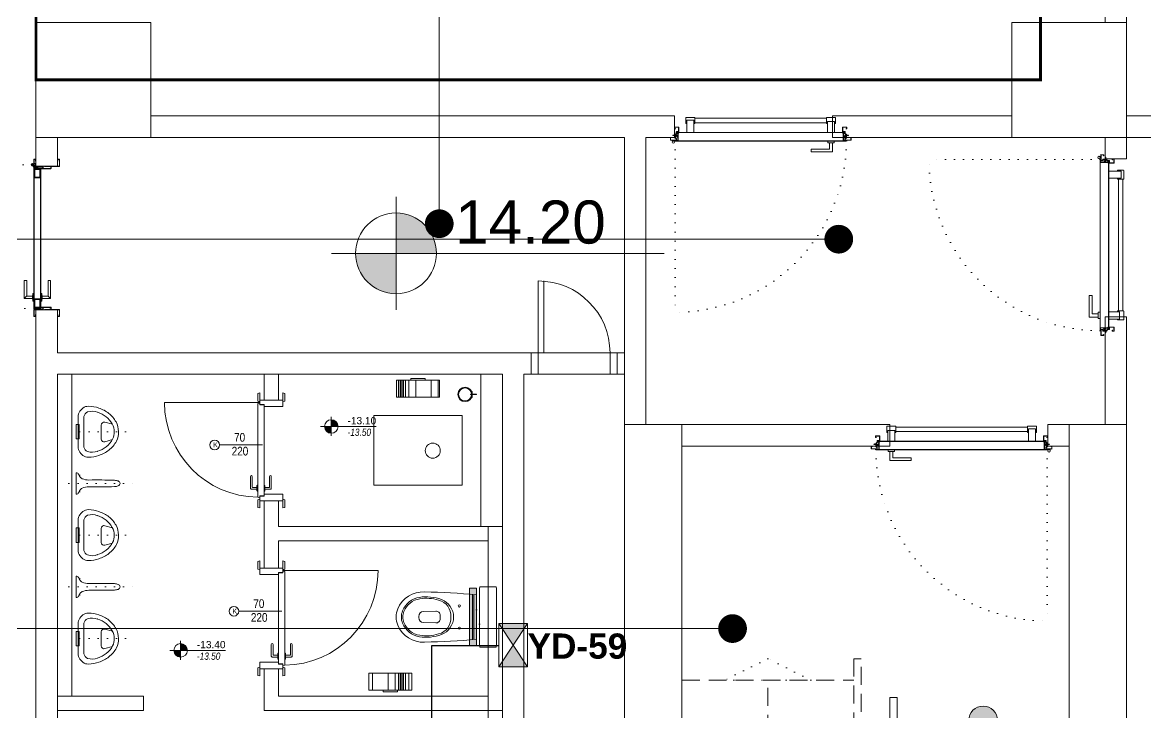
# Model space of a CAD drawing. Header units: metres. Extents: x -19121 to 152404, y -12107 to 46241.
# Drawn here: x 6051 to 6833, y 2799 to 3280 of the extents above; entities that cross this region are included whole.
import ezdxf
from ezdxf.enums import TextEntityAlignment as Align

# ---------------------------------------------------------------- set-up
doc = ezdxf.new("R2010")
doc.units = ezdxf.units.M
doc.header["$LTSCALE"] = 50
doc.header["$MEASUREMENT"] = 0
doc.linetypes.add('DOT2', pattern=[0.125, 0, -0.125])
doc.linetypes.add('HIDDEN', pattern=[0.375, 0.25, -0.125])
doc.layers.get('0').update_dxf_attribs({"color": 9, "lineweight": 9})
for name, color, linetype, lineweight in [('00', 9, 'Continuous', 9), ('01', 9, 'Continuous', 9), ('05', 9, 'Continuous', 9), ('06B', 9, 'Continuous', 9), ('06D', 9, 'Continuous', 9), ('10', 9, 'Continuous', 9), ('14', 9, 'Continuous', 9), ('19', 9, 'Continuous', 9), ('19D', 9, 'DOT2', 9), ('20', 9, 'DOT2', 9), ('21', 9, 'Continuous', 9), ('21_mahal200', 9, 'Continuous', 9), ('E-MODÜL HATTI', 6, 'Continuous', 30), ('EQ LIST', 7, 'Continuous', 9), ('H-DAMPER', 1, 'Continuous', 15), ('Kapı', 9, 'Continuous', 9), ('KARA SIVA', 9, 'Continuous', 9), ('TEFRİŞ', 9, 'Continuous', 9)]:
    doc.layers.add(name, color=color, linetype=linetype, lineweight=lineweight)
doc.styles.add('Arial', font='arial.ttf', dxfattribs={"height": 2.5})
doc.styles.add('MuuM_TEXT-ITALIC', font='ARIALNI.TTF')
doc.styles.add('MuuM_TEXT-STANDART', font='ARIALN.TTF')
doc.styles.get("Standard").update_dxf_attribs({"font": 'ARIALN.TTF'})
doc.dimstyles.new('MuuM_DIM200', dxfattribs={"dimscale": 20, "dimtxt": 2, "dimasz": 1, "dimexe": 1, "dimexo": 1, "dimgap": 1, "dimtad": 1, "dimdec": 1, "dimrnd": 0.5, "dimdsep": 46, "dimtxsty": 'MuuM_TEXT-STANDART', "dimblk": 'ARCHTICK', "dimcen": 0, "dimdle": 0.15, "dimclrd": 256, "dimclre": 256, "dimclrt": 256, "dimadec": 0, "dimazin": 0, "dimtfac": 5, "dimtdec": 1, "dimtix": 1, "dimtmove": 2, "dimatfit": 3, "dimldrblk": 'DOT', "dimfxl": 3, "dimfxlon": 1, "dimtolj": 1, "dimlwd": -1, "dimlwe": -1, "dimarcsym": 0})

# ---------------------------------------------------------------- blocks, each defined once
blk = doc.blocks.new('A$C6544144A')
h = blk.add_hatch(color=256)
h.paths.add_polyline_path([(15, 9.99), (0, 20), (0, 0)])
h.paths.add_polyline_path([(30, -0.01), (30, 19.99), (15, 9.99)])
for p, q in [((30, -0.01), (0, 20)), ((30, 19.99), (0, 0))]:
    blk.add_line(p, q)
blk.add_lwpolyline([(30, 19.99), (30, -0.01), (0, 0), (0, 20)], close=True)
blk = doc.blocks.new('p-kolon_80x80')
blk.add_lwpolyline([(-40, -40), (40, -40), (40, 40), (-40, 40)], close=True)
blk = doc.blocks.new('2.bod.sitatik')
at = {"layer": '01'}
blk.add_lwpolyline([(6510, -5630), (6510, -5630), (6510, -5630), (6510, -6180), (6780, -6180), (6780, -5765), (6780, -5765), (6780, -5630), (6820, -5630), (6820, -6230), (6470, -6230), (6470, -5630), (6510, -5630)], dxfattribs=at)
blk.add_blockref('p-kolon_80x80', (6100, -5390), dxfattribs=at)
at = {"layer": '01', "xscale": -1, "rotation": 180}
blk.add_blockref('p-kolon_80x80', (6780, -5390), dxfattribs=at)
blk = doc.blocks.new('p-işyeri')
at = {"color": 0, "const_width": 2}
blk.add_lwpolyline([(200, 0), (200, 700), (-200, 700), (-200, 0)], close=True, dxfattribs=at)
blk = doc.blocks.new('0_arrowstairs')
blk.add_lwpolyline([(0, 0), (0, -30), (15, 0), (0, 30)], close=True)
blk = doc.blocks.new('p-M01-M02_M03')
at = {"layer": '19'}
h = blk.add_hatch(color=256, dxfattribs=at)
h.dxf.hatch_style = 1
h.paths.add_polyline_path([(186, -201.29), (234, -201.29), (210, -177.25)])
h = blk.add_hatch(color=256, dxfattribs=at)
h.dxf.hatch_style = 1
edge = h.paths.add_edge_path()
edge.add_arc((210, -344), 10, 0, 360)
for points in [[(145, -206.33), (270, -148)], [(145, -206.33), (270, -148)], [(210, -344), (210, -201.29), (210, -201.29)], [(150, -204), (150, -360), (150, -360), (145, -360), (145, -360), (145, -206.33)]]:
    blk.add_lwpolyline(points, dxfattribs=at)
blk.add_lwpolyline([(186, -201.29), (234, -201.29), (210, -177.25)], close=True, dxfattribs=at)
at = {"layer": '19', "linetype": 'Continuous'}
for points in [[(210, -176), (270, -176)], [(150, -204), (270, -204)], [(150, -232), (270, -232)], [(150, -260), (270, -260)], [(150, -288), (270, -288)], [(150, -316), (270, -316)], [(150, -344), (270, -344)]]:
    blk.add_lwpolyline(points, dxfattribs=at)
at = {"layer": '19'}
blk.add_circle((210, -344), 10, dxfattribs=at)
at = {"layer": '19D', "linetype": 'HIDDEN'}
for points in [[(145, -200.74), (145, -125), (125, -125), (125, -125), (125, -387), (120, -387), (120, -120), (120, -120), (150, -120), (150, -198.41)], [(150, -120), (270, -120)], [(210, -165), (210, -120)], [(0, -148), (120, -148)], [(145, -200.74), (270, -142.41)], [(150, -148), (258.02, -148)], [(0, -176), (120, -176)], [(150, -176), (198.02, -176)], [(0, -204), (120, -204)], [(0, -232), (120, -232)], [(0, -260), (120, -260)], [(0, -288), (120, -288)], [(0, -316), (120, -316)], [(0, -344), (120, -344)], [(0, -372), (120, -372)]]:
    blk.add_lwpolyline(points, dxfattribs=at)
at = {"layer": '19D', "linetype": 'HIDDEN', "extrusion": (0, 0, -1)}
blk.add_lwpolyline([(-60, -148), (-60, -372)], dxfattribs=at)
at = {"layer": '19D'}
blk.add_lwpolyline([(145, -200.74), (270, -142.41)], dxfattribs=at)
at = {"layer": '19D', "linetype": 'HIDDEN', "extrusion": (0, 0, -1)}
blk.add_circle((-60, -148), 5, dxfattribs=at)
at = {"layer": '19D', "linetype": 'HIDDEN', "extrusion": (0, 0, -1), "zscale": -1, "rotation": 90}
blk.add_blockref('0_arrowstairs', (-210, -120), dxfattribs=at)
at = {"layer": '19D', "linetype": 'HIDDEN', "extrusion": (0, 0, -1), "rotation": 270}
blk.add_blockref('0_arrowstairs', (-60, -372), dxfattribs=at)
blk = doc.blocks.new('*U19')
at = {"ltscale": 15}
for p, q in [((-24.9, 0.9), (-25.7, 0)), ((-24.9, -0.9), (-25.7, 0)), ((-22.9, 1.5), (-24.9, 0.9)), ((-22.9, 1.5), (-22.9, -1.5)), ((-21.2, -2.7), (-18.1, 2.8)), ((-21, -2.7), (-17.9, 2.7)), ((-19.7, -2.7), (-16.6, 2.8)), ((-19.5, -2.7), (-16.4, 2.7)), ((-18.5, 1.5), (-18.3, 2)), ((-18.2, -2.7), (-15.1, 2.8)), ((-18, -2.7), (-14.9, 2.7)), ((-17, 1.5), (-16.8, 2)), ((-16.7, -2.7), (-13.6, 2.8)), ((-16.5, -2.7), (-13.4, 2.7)), ((-15.5, 1.5), (-15.3, 2)), ((-15.2, -2.7), (-12.1, 2.8)), ((-15, -2.7), (-11.9, 2.7)), ((-14, 1.5), (-13.8, 2)), ((-13.7, -2.7), (-10.6, 2.8)), ((-13.5, -2.7), (-10.4, 2.7)), ((-12.5, 1.5), (-12.3, 2)), ((-12.2, -2.7), (-9.1, 2.8)), ((-12, -2.7), (-8.9, 2.7)), ((-11, 1.5), (-10.8, 2)), ((-10.7, -2.7), (-7.6, 2.8)), ((-10.5, -2.7), (-7.4, 2.7)), ((-9.5, 1.5), (-9.3, 2)), ((-9.2, -2.7), (-6.1, 2.8)), ((-9, -2.7), (-5.9, 2.7)), ((-8, 1.5), (-7.8, 2)), ((-7.7, -2.7), (-4.6, 2.8)), ((-7.5, -2.7), (-4.4, 2.7)), ((-6.5, 1.5), (-6.3, 2)), ((-6.2, -2.7), (-3.1, 2.8)), ((-6, -2.7), (-2.9, 2.7)), ((-5, 1.5), (-4.8, 2)), ((-4.7, -2.7), (-1.6, 2.8)), ((-4.5, -2.7), (-1.4, 2.7)), ((-3.5, 1.5), (-3.3, 2)), ((-2, 1.5), (-1.8, 2)), ((-0.5, 4.2), (-1.5, 1.5)), ((0, 0.5), (-0.6, 0.5)), ((-24.9, -0.9), (-22.9, -1.5)), ((-8.6, -1.5), (-22.9, -1.5)), ((-21.2, -2.7), (-20.9, -1.5)), ((-20.3, -1.5), (-19.1, -1.5)), ((-19.7, -2.7), (-19.4, -1.5)), ((-18.8, -1.5), (-17.6, -1.5)), ((-18.2, -2.7), (-17.9, -1.5)), ((-17.3, -1.5), (-16.1, -1.5)), ((-16.7, -2.7), (-16.4, -1.5)), ((-15.8, -1.5), (-14.6, -1.5)), ((-15.2, -2.7), (-14.9, -1.5)), ((-14.3, -1.5), (-13.1, -1.5)), ((-13.7, -2.7), (-13.4, -1.5)), ((-12.8, -1.5), (-11.6, -1.5)), ((-12.2, -2.7), (-11.9, -1.5)), ((-11.3, -1.5), (-10.1, -1.5)), ((-10.7, -2.7), (-10.4, -1.5)), ((-9.8, -1.5), (-8.6, -1.5)), ((-9.2, -2.7), (-8.9, -1.5)), ((-8.3, -1.5), (-7.1, -1.5)), ((-7.7, -2.7), (-7.4, -1.5)), ((-6.8, -1.5), (-5.6, -1.5)), ((-6.2, -2.7), (-5.9, -1.5)), ((-5.3, -1.5), (-4.1, -1.5)), ((-4.7, -2.7), (-4.4, -1.5)), ((-3.8, -1.5), (-2.1, -1.5)), ((-0.5, -4.2), (-1.5, -1.5)), ((0, -0.5), (-0.6, -0.5))]:
    blk.add_line(p, q, dxfattribs=at)
for p, q in [((-6.9, 1.5), (-22.9, 1.5)), ((-17.4, 1.5), (-18.6, 1.5)), ((-15.9, 1.5), (-17.1, 1.5)), ((-14.4, 1.5), (-15.6, 1.5)), ((-12.9, 1.5), (-14.1, 1.5)), ((-11.4, 1.5), (-12.6, 1.5)), ((-9.9, 1.5), (-11.1, 1.5)), ((-8.4, 1.5), (-9.6, 1.5)), ((-6.9, 1.5), (-8.1, 1.5)), ((-5.4, 1.5), (-6.6, 1.5)), ((-3.9, 1.5), (-5.1, 1.5)), ((-2.4, 1.5), (-3.6, 1.5)), ((-1.5, 1.5), (-2.1, 1.5)), ((0, 0.5), (0, 4.1)), ((-1.5, -1.5), (-2.1, -1.5)), ((0, -0.5), (0, -4.1))]:
    blk.add_line(p, q)
for centre, radius, start, end in [((-26, 3.9), 3.92, 274.361, 322.10246), ((-26, -3.9), 3.92, 37.89754, 85.639), ((-18, 2.8), 0.0971, 330.32042, 150.32042), ((-16.5, 2.8), 0.0971, 330.32042, 150.32042), ((-15, 2.8), 0.0971, 330.32042, 150.32042), ((-13.5, 2.8), 0.0971, 330.32042, 150.32042), ((-12, 2.8), 0.0971, 330.32042, 150.32042), ((-10.5, 2.8), 0.0971, 330.32042, 150.32042), ((-9, 2.8), 0.0971, 330.32042, 150.32042), ((-7.5, 2.8), 0.0971, 330.32042, 150.32042), ((-6, 2.8), 0.0971, 330.32042, 150.32042), ((-4.5, 2.8), 0.0971, 330.32042, 150.32042), ((-3, 2.8), 0.0971, 330.32042, 150.32042), ((-1.5, 2.8), 0.0971, 330.32042, 150.32042), ((-0.6, 0), 0.486, 90, 270), ((-0.3, 4.1), 0.25, 0, 150.08641), ((-21.1, -2.7), 0.0971, 150.32042, 330.32042), ((-19.6, -2.7), 0.0971, 150.32042, 330.32042), ((-18.1, -2.7), 0.0971, 150.32042, 330.32042), ((-16.6, -2.7), 0.0971, 150.32042, 330.32042), ((-15.1, -2.7), 0.0971, 150.32042, 330.32042), ((-13.6, -2.7), 0.0971, 150.32042, 330.32042), ((-12.1, -2.7), 0.0971, 150.32042, 330.32042), ((-10.6, -2.7), 0.0971, 150.32042, 330.32042), ((-9.1, -2.7), 0.0971, 150.32042, 330.32042), ((-7.6, -2.7), 0.0971, 150.32042, 330.32042), ((-6.1, -2.7), 0.0971, 150.32042, 330.32042), ((-4.6, -2.7), 0.0971, 150.32042, 330.32042), ((-0.3, -4.1), 0.25, 209.91359, 0)]:
    blk.add_arc(centre, radius, start, end, dxfattribs=at)
blk = doc.blocks.new('conta')
at = {"ltscale": 10}
for p, q in [((-2649.88, 5344.46), (-2649.78, 5344.3)), ((-2649.87, 5345.53), (-2649.81, 5345.61)), ((-2649.78, 5344.3), (-2649.74, 5344.3)), ((-2649.72, 5345.4), (-2649.28, 5345.4)), ((-2649.25, 5345.41), (-2649.09, 5345.51)), ((-2648.97, 5344.05), (-2648.78, 5343.8)), ((-2648.87, 5344.09), (-2648.7, 5343.86)), ((-2648.83, 5344.87), (-2648.56, 5345.24)), ((-2648.77, 5345.12), (-2648.63, 5345.3)), ((-2648.71, 5343.79), (-2648.71, 5343.79)), ((-2648.56, 5345.31), (-2648.56, 5345.31))]:
    blk.add_line(p, q, dxfattribs=at)
for centre, radius, start, end in [((-2653.03, 5345), 3.19, 350.46739, 8.93723), ((-2649.87, 5344.47), 0.02, 170.46739, 213.74513), ((-2649.83, 5345.5), 0.05, 140.63452, 188.93723), ((-2649.74, 5345.58), 0.0696, 22.24275, 159.25804), ((-2650.94, 5345.01), 1.24, 340.33821, 16.77718), ((-2649.74, 5344.58), 0.03, 160.33821, 273.26661), ((-2649.72, 5345.37), 0.03, 90, 196.77718), ((-2649.56, 5341.55), 3.01, 80.43616, 93.26661), ((-2649.28, 5345.45), 0.05, 270, 303.00619), ((-2649.22, 5344.14), 0.231, 353.95711, 81.90038), ((-2649.08, 5345.49), 0.03, 4.79721, 123.00619), ((-2649.06, 5344.54), 0.03, 260.43616, 338.70659), ((-2650.22, 5344.99), 1.27, 338.70659, 23.04177), ((-2648.89, 5344.11), 0.1, 173.95711, 217.26527), ((-2649.01, 5345.57), 0.05, 18.79511, 42.1429), ((-2651.17, 5344.83), 2.33, 7.58966, 18.79511), ((-2658.2, 5345.19), 9.36, 353.68569, 357.8537), ((-2648.79, 5344.15), 0.1, 173.68569, 217.26527), ((-2648.81, 5345.15), 0.05, 187.58966, 322.73473), ((-2648.79, 5344.84), 0.05, 142.73473, 180.2669), ((-2648.74, 5343.83), 0.05, 217.26527, 307.26527), ((-2648.74, 5343.83), 0.05, 307.26527, 37.26527), ((-2648.59, 5345.27), 0.05, 52.73473, 142.73473), ((-2648.59, 5345.27), 0.05, 322.73473, 52.73473)]:
    blk.add_arc(centre, radius, start, end, dxfattribs=at)
for points, knots in [([(-2649.74, 5344.31), (-2649.74, 5344.34), (-2649.7, 5344.52), (-2649.59, 5344.33), (-2649.34, 5344.36), (-2649.23, 5344.37), (-2649.18, 5344.37)], [0, 0, 0, 0, 0.1008757, 0.3841126, 0.5436166, 0.6906785, 0.6906785, 0.6906785, 0.6906785]), ([(-2648.98, 5345.6), (-2649, 5345.63), (-2649.09, 5345.71), (-2649.23, 5345.44), (-2649.32, 5345.74), (-2649.39, 5345.46), (-2649.51, 5345.75), (-2649.59, 5345.5), (-2649.65, 5345.57), (-2649.68, 5345.61)], [0.0086373, 0.0086373, 0.0086373, 0.0086373, 0.1097304, 0.3133405, 0.4430081, 0.5658764, 0.7165186, 0.8527974, 0.9648495, 0.9648495, 0.9648495, 0.9648495])]:
    blk.add_open_spline(points, degree=3, knots=knots, dxfattribs=at)
blk = doc.blocks.new('p-yn_sackasa')
at = {"layer": '10', "linetype": 'Continuous'}
for p, q in [((-2.19, 0), (-2.19, -0.15)), ((0, 6.16), (0, 6.9)), ((0.01, 6.9), (0.01, 6.15)), ((0.14, 6.9), (0.14, 6.16)), ((0.15, 6.9), (0.15, 6.16)), ((2.69, 7.16), (0.26, 7.16)), ((2.69, 7.15), (0.26, 7.15)), ((2.69, 7.02), (0.26, 7.02)), ((0.26, 7.01), (2.69, 7.01)), ((0.26, 6.05), (0.76, 6.05)), ((0.75, 6.04), (0.26, 6.04)), ((0.26, 5.91), (0.75, 5.91)), ((0.76, 5.9), (0.26, 5.9)), ((0.67, -0.71), (0.67, 2.27)), ((0.69, -0.71), (0.69, 2.27)), ((0.75, 5.91), (0.75, 6.04)), ((0.76, 5.9), (0.76, 6.05)), ((0.81, -0.71), (0.81, 2.27)), ((0.83, -0.71), (0.83, 2.27)), ((0.92, 2.33), (0.95, 2.32)), ((0.93, 2.34), (0.95, 2.33)), ((1.01, 2.46), (0.99, 2.47)), ((0.99, 2.46), (1.01, 2.45)), ((1.11, 2.52), (1.11, 3.73)), ((1.12, 2.52), (1.12, 3.73)), ((1.25, 3.73), (1.25, 2.52)), ((1.26, 2.52), (1.26, 3.73)), ((1.37, 3.98), (2.49, 3.98)), ((2.49, 3.97), (1.37, 3.97)), ((1.37, 3.84), (2.49, 3.84)), ((2.49, 3.83), (1.37, 3.83)), ((2.6, 3.69), (2.5, 3.36)), ((2.51, 3.35), (2.61, 3.69)), ((2.73, 3.65), (2.63, 3.32)), ((2.74, 3.64), (2.64, 3.31)), ((2.8, 3.29), (2.8, 6.9)), ((2.81, 3.29), (2.81, 6.9)), ((2.94, 3.29), (2.94, 6.9)), ((2.95, 3.29), (2.95, 6.9)), ((-2.95, -0.25), (-2.95, -1.75)), ((-2.94, -1.75), (-2.94, -0.25)), ((-2.81, -0.25), (-2.81, -1.75)), ((-2.8, -0.25), (-2.8, -1.75)), ((-2.19, 0), (-2.7, 0)), ((-2.2, -0.01), (-2.7, -0.01)), ((-2.2, -0.14), (-2.7, -0.14)), ((-2.19, -0.15), (-2.7, -0.15)), ((1.01, -1.85), (-2.7, -1.85)), ((1.01, -1.86), (-2.7, -1.86)), ((-2.7, -1.99), (1.01, -1.99)), ((1.01, -2), (-2.7, -2)), ((-2.2, -0.14), (-2.2, -0.01)), ((0.92, -0.77), (0.95, -0.76)), ((0.93, -0.78), (0.95, -0.77)), ((0.99, -0.89), (1.01, -0.88)), ((1.01, -0.89), (0.99, -0.91)), ((1.11, -0.96), (1.11, -1.75)), ((1.12, -0.96), (1.12, -1.75)), ((1.25, -0.96), (1.25, -1.75)), ((1.26, -0.96), (1.26, -1.75))]:
    blk.add_line(p, q, dxfattribs=at)
for points in [[(0.15, 2.14), (0.67, 2.14), (0.67, -0.54), (0.15, -0.54)], [(0.15, 2.14), (0.41, 2.14), (0.41, -0.54), (0.15, -0.54)]]:
    blk.add_lwpolyline(points, close=True, dxfattribs=at)
for centre, radius, start, end in [((0.26, 6.9), 0.261, 90, 180), ((0.26, 6.16), 0.261, 180, 270), ((0.26, 6.9), 0.249, 90, 180), ((0.26, 6.16), 0.249, 181.34499, 271.35021), ((0.26, 6.9), 0.122, 90, 180), ((0.26, 6.16), 0.122, 180, 270), ((0.26, 6.9), 0.11, 90, 180), ((0.26, 6.16), 0.11, 180, 270), ((0.89, 2.27), 0.219, 63.21528, 180), ((0.89, 2.27), 0.206, 63.21689, 180), ((0.89, 2.27), 0.0801, 63.21502, 180), ((0.89, 2.27), 0.0674, 63.21445, 180), ((1.04, 2.52), 0.206, 243.2197, 0), ((1.04, 2.52), 0.219, 243.21479, 0), ((1.04, 2.52), 0.0801, 243.22028, 0), ((1.04, 2.52), 0.0674, 243.21287, 0), ((1.37, 3.73), 0.253, 90, 180), ((1.37, 3.73), 0.24, 90, 180), ((1.37, 3.73), 0.114, 90, 180), ((1.37, 3.73), 0.101, 90, 180), ((2.49, 3.72), 0.261, 342.86025, 90), ((2.49, 3.72), 0.249, 342.86129, 90), ((2.49, 3.72), 0.122, 342.86074, 90), ((2.49, 3.72), 0.11, 342.86215, 90), ((2.72, 3.29), 0.232, 162.8601, 0), ((2.72, 3.29), 0.219, 162.86127, 0), ((2.72, 3.29), 0.0927, 162.86053, 0), ((2.72, 3.29), 0.0801, 162.86241, 0), ((2.69, 6.9), 0.261, 0, 90), ((2.69, 6.9), 0.249, 0, 90), ((2.69, 6.9), 0.122, 0, 90), ((2.69, 6.9), 0.11, 0, 90), ((-2.7, -0.25), 0.253, 90, 180), ((-2.7, -1.75), 0.253, 180, 270), ((-2.7, -0.25), 0.24, 90, 180), ((-2.7, -1.75), 0.24, 180, 270), ((-2.7, -0.25), 0.114, 90, 180), ((-2.7, -1.75), 0.114, 180, 270), ((-2.7, -0.25), 0.101, 90, 180), ((-2.7, -1.75), 0.101, 180, 270), ((0.89, -0.71), 0.219, 180, 296.78496), ((0.89, -0.71), 0.206, 180, 296.78515), ((0.89, -0.71), 0.0801, 180, 296.78498), ((0.89, -0.71), 0.0674, 180, 180.52454), ((0.89, -0.71), 0.0674, 180, 296.78713), ((1.04, -0.96), 0.219, 0, 116.78545), ((1.04, -0.96), 0.206, 0, 116.78362), ((1.04, -0.96), 0.0801, 0, 116.78105), ((1.04, -0.96), 0.0674, 0, 116.78713), ((1.01, -1.75), 0.114, 270, 0), ((1.01, -1.75), 0.24, 270, 0), ((1.01, -1.75), 0.101, 270, 0), ((1.01, -1.75), 0.253, 270, 0)]:
    blk.add_arc(centre, radius, start, end, dxfattribs=at)
at = {"layer": '10', "xscale": 0.0842696629213483, "yscale": 0.0842696629213483, "zscale": 0.0842696629213483}
blk.add_blockref('*U19', (0.95, 1.35), dxfattribs=at)
at = {"layer": '14', "xscale": -0.7887640449438696, "yscale": 0.7887640449438696, "zscale": 0.7887640449438204, "rotation": 90}
blk.add_blockref('conta', (4217.78, -2086.42), dxfattribs=at)
blk = doc.blocks.new('*U354')
at = {"layer": '06D'}
for points in [[(110.12, 4.76), (110.12, 11.01), (95.12, 11.01), (95.12, 9.14), (107.87, 9.14), (107.87, 9.14), (107.87, 4.76), (110.12, 4.76)], [(111.2, 3.51), (111.2, 4.76), (106.8, 4.76), (106.8, 3.51), (111.2, 3.51)]]:
    blk.add_lwpolyline(points, dxfattribs=at)
for points in [[(8.5, -11.11), (13.5, -11.11), (13.5, -2.49), (8.5, -2.49)], [(111.5, -9.99), (106.5, -9.99), (106.5, -2.49), (111.5, -2.49)], [(14.12, -12.36), (105.87, -12.36), (105.87, -9.23), (14.12, -9.23)]]:
    blk.add_lwpolyline(points, close=True, dxfattribs=at)
for points in [[(8.5, -8.61), (7.87, -8.61), (7.87, -12.61, 0.414214), (8.25, -12.98), (13.75, -12.98, 0.414214), (14.12, -12.61), (14.12, -8.61), (13.5, -8.61)], [(111.5, -8.61), (112.12, -8.61), (112.12, -12.61, -0.414214), (111.75, -12.98), (106.25, -12.98, -0.414214), (105.87, -12.61), (105.87, -8.61), (106.5, -8.61)]]:
    blk.add_lwpolyline(points, format="xyb", dxfattribs=at)
at = {"layer": '10', "ltscale": 10}
for p, q in [((-1.6, 3.68), (-1.73, 3.58)), ((-1.6, 3.68), (-1.73, 3.58)), ((-1.22, 3.11), (-1.22, 3.24)), ((-1.22, 3.11), (-1.22, 3.24)), ((-1.22, 3.11), (-1.05, 3.11)), ((-1.22, 3.11), (-1.05, 3.11)), ((-1.05, 2.95), (-1.05, 3.38)), ((-1.05, 2.95), (-1.05, 3.38)), ((-0.84, 2.95), (-0.84, 3.38)), ((-0.84, 2.95), (-0.84, 3.38)), ((0.3, 3.41), (0.3, 3.29)), ((0.4, 3.51), (119.6, 3.51)), ((0.4, 3.19), (2.25, 3.19)), ((0.45, 3.36), (119.54, 3.36)), ((0.45, 3.36), (0.45, 3.34)), ((0.45, 3.34), (2.35, 3.34)), ((1, 0.04), (2, 0.69)), ((2, 1.13), (2, 0.69)), ((2.3, 1.13), (2, 1.13)), ((2, 0.69), (2, -0.81)), ((2.3, 3.14), (2.3, -2.39)), ((2.3, 0.69), (2.3, 1.13)), ((2.3, -0.81), (2.3, 0.69)), ((2.45, 3.24), (2.45, -2.29)), ((117.55, 3.24), (117.55, -2.29)), ((119.54, 3.34), (117.65, 3.34)), ((117.7, 3.14), (117.7, -2.39)), ((117.7, 1.13), (117.7, -0.37)), ((118, 1.13), (117.7, 1.13)), ((117.7, 1.13), (117.7, -0.37)), ((118, 1.13), (117.7, 1.13)), ((119.6, 3.19), (117.75, 3.19)), ((118, -0.37), (118, 1.13)), ((118, -0.37), (118, 1.13)), ((118, 0.88), (119, 0.88)), ((118, 0.88), (119, 0.88)), ((118, 0.68), (119, 0.68)), ((118, 0.68), (119, 0.68)), ((119, 0.28), (118, -0.37)), ((119, 0.28), (118, -0.37)), ((119.55, 3.36), (119.55, 3.34)), ((119.7, 3.41), (119.7, 3.29)), ((2, -0.36), (1, -0.36)), ((2, -0.56), (1, -0.56)), ((2, -0.81), (2.3, -0.81)), ((2.4, -2.49), (117.6, -2.49)), ((2.5, -2.34), (117.5, -2.34)), ((117.7, -0.37), (117.7, -0.81)), ((117.7, -0.37), (117.7, -0.81)), ((117.7, -0.81), (118, -0.81)), ((117.7, -0.81), (118, -0.81)), ((118, -0.81), (118, -0.37)), ((118, -0.81), (118, -0.37))]:
    blk.add_line(p, q, dxfattribs=at)
blk.add_circle((-0.95, 4.22), 0.843, dxfattribs=at)
blk.add_circle((-0.95, 4.22), 0.843, dxfattribs=at)
for centre, radius, start, end in [((-0.95, 4.22), 1.01, 219.4092, 254.28614), ((-0.95, 4.22), 1.01, 219.4092, 254.28614), ((-0.42, 3.21), 0.428, 156.35197, 217.62095), ((-0.42, 3.21), 0.428, 156.35197, 217.62095), ((-0.42, 3.21), 0.302, 105.55242, 240.03149), ((-0.42, 3.21), 0.302, 105.55242, 240.03149), ((0.4, 3.41), 0.1, 90, 180), ((0.4, 3.29), 0.1, 180, 270), ((0.45, 3.36), 0.005, 90, 180), ((0.45, 3.34), 0.005, 180, 270), ((2.25, 3.14), 0.05, 0, 90), ((2.35, 3.24), 0.1, 0, 90), ((117.65, 3.24), 0.1, 90, 180), ((117.75, 3.14), 0.05, 90, 180), ((119.54, 3.36), 0.005, 0, 90), ((119.54, 3.34), 0.005, 270, 0), ((119.6, 3.41), 0.1, 0, 90), ((119.6, 3.29), 0.1, 270, 0), ((2.4, -2.39), 0.1, 180, 270), ((2.5, -2.29), 0.05, 180, 270), ((117.56, -2.35), 0.141, 284.92708, 345.07292)]:
    blk.add_arc(centre, radius, start, end, dxfattribs=at)
at = {"layer": '20'}
blk.add_lwpolyline([(0.3, 3.35), (0.3, 122.75, -0.414214), (119.7, 3.35, 1)], format="xyb", dxfattribs=at)
at = {"xscale": -1, "rotation": 180}
blk.add_blockref('p-yn_sackasa', (0, 0.95), dxfattribs=at)
at = {"rotation": 180}
blk.add_blockref('p-yn_sackasa', (120, 0.95), dxfattribs=at)
blk = doc.blocks.new('gr-p-barel kilitli kapı kolu')
at = {"flags": 128}
for points in [[(-0.9, 0.8), (-0.9, 4.9), (-11.7, 4.9), (-11.7, 6.7), (0.9, 6.7), (0.9, 0.8)], [(-0.8, 5), (0.8, 6.6)]]:
    blk.add_lwpolyline(points, dxfattribs=at)
blk.add_lwpolyline([(-2.75, 0), (-2.75, 0.7), (2.75, 0.7), (2.75, 0)])
blk.add_lwpolyline([(-1.3, 0.7), (1.3, 0.7), (1.3, 0.8), (-1.3, 0.8)], close=True)
blk = doc.blocks.new('prf-scr2')
at = {"linetype": 'DOT2', "ltscale": 10}
blk.add_line((0, 0.19), (0, -1.06), dxfattribs=at)
for p, q in [((0.09, -0.24), (-0.09, -0.2)), ((-0.09, -0.24), (0.09, -0.28)), ((0.09, -0.32), (-0.09, -0.28)), ((-0.09, -0.32), (0.09, -0.36)), ((0.09, -0.4), (-0.09, -0.36)), ((-0.09, -0.4), (0.09, -0.44)), ((0.09, -0.48), (-0.09, -0.44)), ((-0.09, -0.48), (0.09, -0.52)), ((0.09, -0.56), (-0.09, -0.52)), ((-0.09, -0.56), (0.09, -0.6)), ((0.09, -0.64), (-0.09, -0.6)), ((-0.09, -0.64), (0.09, -0.68)), ((0.09, -0.72), (-0.09, -0.68)), ((-0.09, -0.72), (0.09, -0.76)), ((0.06, -0.84), (-0.08, -0.76)), ((-0.07, -0.8), (0.06, -0.84)), ((0.09, -0.17), (0, -0.15)), ((0, -0.18), (0.09, -0.2))]:
    blk.add_line(p, q)
blk.add_lwpolyline([(0.23, 0), (-0.23, 0), (-0.23, -0.01), (-0.12, -0.14), (0.12, -0.14), (0.23, -0.01), (0.23, 0)], close=True)
for points in [[(0.23, -0.01), (-0.23, -0.01)], [(-0.09, -0.14), (-0.09, -0.2), (-0.12, -0.22), (-0.12, -0.23), (-0.09, -0.24), (-0.09, -0.28), (-0.12, -0.3), (-0.12, -0.31), (-0.09, -0.32), (-0.09, -0.36), (-0.12, -0.38), (-0.12, -0.39), (-0.09, -0.4), (-0.09, -0.44), (-0.12, -0.46), (-0.12, -0.46), (-0.09, -0.48), (-0.09, -0.52), (-0.12, -0.54), (-0.12, -0.54), (-0.09, -0.56), (-0.09, -0.6), (-0.12, -0.62), (-0.12, -0.62), (-0.09, -0.64), (-0.09, -0.68), (-0.12, -0.69), (-0.12, -0.7), (-0.09, -0.72), (-0.09, -0.73), (-0.08, -0.76), (-0.1, -0.77), (-0.1, -0.78), (-0.07, -0.8), (-0.01, -0.94), (0, -0.95), (0.01, -0.94), (0.08, -0.76), (0.09, -0.76), (0.12, -0.74), (0.12, -0.73), (0.09, -0.72), (0.09, -0.68), (0.12, -0.66), (0.12, -0.66), (0.09, -0.64), (0.09, -0.6), (0.12, -0.58), (0.12, -0.58), (0.09, -0.56), (0.09, -0.52), (0.12, -0.5), (0.12, -0.5), (0.09, -0.48), (0.09, -0.44), (0.12, -0.43), (0.12, -0.42), (0.09, -0.4), (0.09, -0.36), (0.12, -0.35), (0.12, -0.34), (0.09, -0.32), (0.09, -0.28), (0.12, -0.27), (0.12, -0.26), (0.09, -0.24), (0.09, -0.2), (0.12, -0.19), (0.12, -0.18), (0.09, -0.17), (0.09, -0.14)]]:
    blk.add_lwpolyline(points)
blk = doc.blocks.new('K-SAC-01')
at = {"layer": '10'}
for points in [[(-4.6, 16.2, -0.414214), (-4.5, 16.3), (-0.1, 16.3, -0.414214), (0, 16.2), (0, 5.9), (0.2, 5.9), (0.2, 16.2, 0.414214), (-0.1, 16.5), (-4.5, 16.5, 0.414214), (-4.8, 16.2), (-4.8, 15.3, 0.414214), (-4.5, 15), (-3.4, 15), (-3.4, 15.2), (-4.5, 15.2, -0.414214), (-4.6, 15.3)], [(104.6, 16.2, 0.414214), (104.5, 16.3), (100.1, 16.3, 0.414214), (100, 16.2), (100, 5.9), (99.8, 5.9), (99.8, 16.2, -0.414214), (100.1, 16.5), (104.5, 16.5, -0.414214), (104.8, 16.2), (104.8, 15.3, -0.414214), (104.5, 15), (103.4, 15), (103.4, 15.2), (104.5, 15.2, 0.414214), (104.6, 15.3)], [(0.2, 10.3, -0.414214), (0.5, 10.6), (1.5, 10.6, -0.414214), (1.8, 10.3), (1.8, 3.9, -0.414214), (1.5, 3.6, -0.414214), (1.2, 3.9), (1.2, 4.8), (0.2, 4.8), (0.2, -1.2, -0.414214), (-0.1, -1.5), (-4.5, -1.5, -0.414214), (-4.8, -1.2), (-4.8, -0.3, -0.414214), (-4.5, 0), (-3.4, 0), (-3.4, -0.2), (-4.5, -0.2, 0.414214), (-4.6, -0.3), (-4.6, -1.2, 0.414214), (-4.5, -1.3), (-0.1, -1.3, 0.414214), (0, -1.2), (0, 5), (1.4, 5), (1.4, 3.9, 0.414214), (1.5, 3.8, 0.414214), (1.6, 3.9), (1.6, 10.3, 0.414214), (1.5, 10.4), (0.5, 10.4, 0.414214), (0.4, 10.3), (0.4, 9.4), (0.2, 9.4)], [(99.8, 10.3, 0.414214), (99.5, 10.6), (98.5, 10.6, 0.414214), (98.2, 10.3), (98.2, 3.9, 0.414214), (98.5, 3.6, 0.414214), (98.8, 3.9), (98.8, 4.8), (99.8, 4.8), (99.8, -1.2, 0.414214), (100.1, -1.5), (104.5, -1.5, 0.414214), (104.8, -1.2), (104.8, -0.3, 0.414214), (104.5, 0), (103.4, 0), (103.4, -0.2), (104.5, -0.2, -0.414214), (104.6, -0.3), (104.6, -1.2, -0.414214), (104.5, -1.3), (100.1, -1.3, -0.414214), (100, -1.2), (100, 5), (98.6, 5), (98.6, 3.9, -0.414214), (98.5, 3.8, -0.414214), (98.4, 3.9), (98.4, 10.3, -0.414214), (98.5, 10.4), (99.5, 10.4, -0.414214), (99.6, 10.3), (99.6, 9.4), (99.8, 9.4)], [(-0.38, -2.01), (1, -1.37), (1, 1.5), (1.2, 1.5), (1.2, -1.5), (-0.27, -2.18, -14.796002)]]:
    blk.add_lwpolyline(points, format="xyb", close=True, dxfattribs=at)
for points in [[(98.8, 0.15), (98.8, 2.15), (99.1, 2.15), (99.1, 3.19), (1.5, 3.19), (1.5, 2.15), (1.8, 2.15), (1.8, 0.15), (1.5, 0.15), (1.5, 1.85), (1.2, 1.85), (1.2, 3.49), (99.4, 3.49), (99.4, 1.85), (99.1, 1.85), (99.1, 0.15)], [(98.8, 2.15), (98.8, 0.15), (99.4, 0.15), (99.4, -1.5), (1.2, -1.5), (1.2, 0.15), (1.8, 0.15), (1.8, 2.15), (2.1, 2.15), (2.1, -0.15), (1.5, -0.15), (1.5, -1.2), (99.1, -1.2), (99.1, -0.15), (98.5, -0.15), (98.5, 2.15), (98.8, 2.15)]]:
    blk.add_lwpolyline(points, dxfattribs=at)
for points in [[(2.1, 3), (8.1, 3), (8.1, -1), (2.1, -1)], [(2.4, 2.7), (7.8, 2.7), (7.8, -0.7), (2.4, -0.7)], [(98.5, 3), (92.5, 3), (92.5, -1), (98.5, -1)], [(98.2, 2.7), (92.8, 2.7), (92.8, -0.7), (98.2, -0.7)]]:
    blk.add_lwpolyline(points, close=True, dxfattribs=at)
blk.add_circle((-0.95, -2.5), 0.55, dxfattribs=at)
at = {"layer": '20', "linetype": 'HIDDEN'}
for points in [[(-0.2, -1.3), (-0.2, 0), (-1.7, 0), (-1.7, -1.3)], [(-0.4, -1.99), (-0.4, -0.2), (-1.5, -0.2), (-1.5, -1.99)]]:
    blk.add_lwpolyline(points, dxfattribs=at)
at = {"layer": '20'}
blk.add_lwpolyline([(-0.95, -2.5), (-0.95, -102.85)], dxfattribs=at)
blk.add_arc((-0.95, -2.5), 100.35, 270, 1.51314, dxfattribs=at)
at = {"layer": '06B'}
blk.add_blockref('gr-p-barel kilitli kapı kolu', (91.4, 3.51), dxfattribs=at)
at = {"layer": '06B', "xscale": -1, "rotation": 180}
blk.add_blockref('gr-p-barel kilitli kapı kolu', (91.4, -1.51), dxfattribs=at)
at = {"layer": '10', "xscale": -1, "rotation": 90}
blk.add_blockref('prf-scr2', (1.5, 1), dxfattribs=at)
at = {"layer": '10', "rotation": 270}
blk.add_blockref('prf-scr2', (99.1, 1.22), dxfattribs=at)
blk = doc.blocks.new('0_elevationtarget-p-bk')
h = blk.add_hatch(color=250)
h.paths.add_polyline_path([(1.875, 0, 0.414214), (0, 1.875), (0, 0)])
h.paths.add_polyline_path([(0, 0), (-1.875, 0, 0.414214), (0, -1.875)])
blk.add_line((0, -2.625), (0, 2.625))
blk.add_lwpolyline([(12.453, 0), (-3, 0)])
blk.add_circle((0, 0), 1.875)
at = {"style": 'Arial'}
blk.add_attdef('BITMISKOT', text='', height=2, dxfattribs=at).set_placement((4.5, 0), align=Align.BOTTOM_LEFT)
at = {"style": 'MuuM_TEXT-ITALIC'}
blk.add_attdef('FINISHINGFLOORLEVEL', text='', height=2, dxfattribs=at).set_placement((4.5, -0.592), align=Align.TOP_LEFT)
blk = doc.blocks.new('_ArchTick')
at = {"color": 0, "linetype": 'ByBlock', "const_width": 0.15}
blk.add_lwpolyline([(-0.5, -0.5), (0.5, 0.5)], dxfattribs=at)
blk = doc.blocks.new('_Dot')
at = {"color": 0, "linetype": 'ByBlock', "lineweight": -2}
blk.add_line((-0.5, 0), (-1, 0), dxfattribs=at)
at = {"color": 0, "linetype": 'ByBlock', "const_width": 0.5}
blk.add_lwpolyline([(-0.25, 0, 1), (0.25, 0, 1)], format="xyb", close=True, dxfattribs=at)
blk = doc.blocks.new('ttttttttttttt')
for points in [[(3983.49, -30733.6), (3983.49, -30748.6)], [(3988.49, -30733.6), (3983.49, -30733.6)], [(3988.49, -30733.6), (3988.49, -30748.6)], [(4043.49, -30733.6), (4038.49, -30733.6)], [(4038.49, -30733.6), (4038.49, -30748.6)], [(4043.49, -30733.6), (4043.49, -30748.6)], [(3988.49, -30748.6), (3983.49, -30748.6)], [(4034.49, -30748.6), (3988.49, -30748.6)], [(4034.49, -30748.6), (4034.49, -30798.6)], [(4034.49, -30748.6), (4038.49, -30748.6)], [(4043.49, -30748.6), (4038.49, -30748.6)], [(4038.49, -30748.6), (4038.49, -30798.6)]]:
    blk.add_lwpolyline(points)
blk.add_arc((4038.49, -30748.6), 50, 180, 270)
blk = doc.blocks.new('p-klozet üstü kağıt dispenser')
blk.add_hatch(color=255).paths.add_polyline_path([(0, 5.56), (0, 45.41), (-5, 45.41), (-5, 5.56)])
blk.add_lwpolyline([(0, 5.56), (0, 45.41), (-5, 45.41), (-5, 5.56)], close=True)
blk = doc.blocks.new('san-klo-06-p')
for p, q in [((0, -2), (-15.5, -2)), ((0, -2.8), (-15.5, -2.8)), ((0, -2), (15.5, -2)), ((0, -2.8), (15.5, -2.8)), ((-4.16, -28.43), (-3.91, -36.92)), ((0, -25.35), (-1.16, -25.35)), ((0, -25.35), (1.16, -25.35)), ((4.16, -28.43), (3.91, -36.92)), ((0, -40.31), (-0.41, -40.31)), ((-0.41, -40.31), (0, -40.31)), ((0.41, -40.31), (0, -40.31)), ((0, -40.31), (0.41, -40.31))]:
    blk.add_line(p, q)
at = {"linetype": 'DOT2'}
for p, q in [((-6.49, -12), (-8.95, -12)), ((-7.75, -10.91), (-7.75, -12)), ((-7.75, -13.09), (-7.75, -12)), ((6.49, -12), (8.95, -12)), ((7.75, -10.91), (7.75, -12)), ((7.75, -13.09), (7.75, -12))]:
    blk.add_line(p, q, dxfattribs=at)
for points in [[(-20, 2.02), (20, 2.02, 0.414214), (21, 3.02), (21, 13.02, 0.414214), (20, 14.02), (-20, 14.02, 0.414214), (-21, 13.02), (-21, 3.02, 0.414214)], [(-15.5, 0, 0.018163), (-17.47, -36.26, 0.320529), (-5.63, -54.91, 0.096396), (0, -56, 0.096396), (5.62, -54.91, 0.320529), (17.47, -36.26, 0.018163), (15.5, 0)]]:
    blk.add_lwpolyline(points, format="xyb", close=True)
for points in [[(-9.5, 2.02), (-9.5, -2.98), (-8.5, -2.98), (-8.5, 2.02)], [(8.5, 2.02), (8.5, -2.98), (9.5, -2.98), (9.5, 2.02)]]:
    blk.add_lwpolyline(points, dxfattribs=at)
blk.add_lwpolyline([(-5, 0), (-5, 2), (5, 2), (5, 0)], close=True, dxfattribs=at)
for centre, radius, start, end in [((-7.75, -12), 0.75, 0, 180), ((-7.75, -12), 0.75, 180, 0), ((7.75, -12), 0.75, 0, 180), ((7.75, -12), 0.75, 180, 0), ((0, -29), 13, 90, 159.42009), ((-1.09, -28.95), 11, 84.31759, 166.80674), ((0, -29), 13, 20.57991, 90), ((1.09, -28.95), 11, 13.19326, 95.68241), ((15.92, -34.98), 30, 159.42009, 189.12808), ((15.92, -34.98), 29, 162.87269, 189.12808), ((-1.16, -28.35), 3, 90, 181.707), ((1.16, -28.35), 3, 358.293, 90), ((-15.92, -34.98), 29, 350.87192, 17.12731), ((-15.92, -34.98), 30, 350.87192, 20.57991), ((-0.41, -36.81), 3.5, 181.707, 270), ((0.41, -36.81), 3.5, 270, 358.293), ((1.5, -37.29), 15.4, 189.12808, 247.97569), ((1.5, -37.29), 14.4, 189.12808, 247.97569), ((-1.5, -37.29), 14.4, 292.02431, 350.87192), ((-1.5, -37.29), 15.4, 292.02431, 350.87192), ((0, -41), 11.4, 247.97569, 270), ((0, -41), 10.4, 247.97569, 270), ((0, -41), 10.4, 270, 292.02431), ((0, -41), 11.4, 270, 292.02431)]:
    blk.add_arc(centre, radius, start, end)
at = {"layer": '05', "rotation": 270}
blk.add_blockref('p-klozet üstü kağıt dispenser', (-25.41, -5.01), dxfattribs=at)
blk = doc.blocks.new('San-p-uripart')
at = {"linetype": 'DOT2'}
for p, q in [((-5.77, -2.73), (-5.77, 3.35)), ((0, 5), (0, -40.5)), ((5.77, -2.73), (5.77, 3.35))]:
    blk.add_line(p, q, dxfattribs=at)
blk.add_lwpolyline([(0, 0), (-7.5, 0, 0.335863), (-6.29, -1.8, -0.061447), (-4.83, -2.51, -0.147975), (-3.31, -4.31, -0.105673), (-2.38, -8.95, 0.01101), (-2.23, -26.78, 0.044983), (-1.74, -29.26, 0.284409), (0, -30.59, 0.284409), (1.74, -29.26, 0.044983), (2.23, -26.78, 0.01101), (2.38, -8.95, -0.105673), (3.31, -4.31, -0.147975), (4.83, -2.51, -0.061447), (6.29, -1.8, 0.335863), (7.5, 0)], format="xyb", close=True)
blk = doc.blocks.new('v-k-pisuar01-p-s')
at = {"linetype": 'DOT2'}
blk.add_line((0, -33), (0, 5), dxfattribs=at)
for p, q in [((-6.98, -18.56), (-5.47, -23.73)), ((-5.07, -16), (4.66, -16)), ((6.59, -18.52), (5.19, -23.78))]:
    blk.add_line(p, q)
for points in [[(11.42, 0), (-11.42, 0, 0.252384), (-17.51, -5, 0.055826), (-17.74, -7, 0.088182), (-16.42, -14.39, 0.087476), (-12.79, -21.28, 0.105521), (-6.48, -26.6, 0.141396), (0.13, -28, 0.121036), (6.87, -26.29, 0.105521), (12.81, -21.28, 0.087476), (16.45, -14.39, 0.088182), (17.76, -7, 0.066704), (17.51, -5, 0.252384), (11.42, 0)], [(13.57, -13.47, 0.172375), (13.81, -6.52, 0.252384), (10.66, -3.93), (-10.66, -3.93, 0.252384), (-13.81, -6.52, 0.172375), (-13.57, -13.47, 0.087476), (-10.42, -19.44, 0.105521), (-5.06, -23.95, 0.144004), (0.01, -25, 0.123151), (5.45, -23.64, 0.105521), (10.44, -19.44, 0.087476), (13.59, -13.47)]]:
    blk.add_lwpolyline(points, format="xyb")
blk.add_lwpolyline([(-5, -0.5), (-5, 1.5), (5, 1.5), (5, -0.5)], close=True)
for centre, radius, start, end in [((1.16, -7.48), 15.9, 200.65057, 202.1301), ((-1.14, -7.48), 15.9, 337.8699, 339.34943), ((-5.07, -18), 2, 90, 196.38954), ((4.66, -18), 2, 345.06858, 90)]:
    blk.add_arc(centre, radius, start, end)
blk = doc.blocks.new('p-t.kağıtlığı')
at = {"layer": 'TEFRİŞ'}
h = blk.add_hatch(dxfattribs=at)
h.set_pattern_fill('CYL', color=256, scale=30, angle=-90, style=0)
h.set_pattern_definition([(270, (-14.4, 13), (30, 7e-15), []), (270, (-13.8, 13), (30, 7e-15), []), (270, (-12.6, 13), (30, 7e-15), []), (270, (-10.2, 13), (30, 7e-15), []), (270, (-5.4, 13), (30, 7e-15), []), (270, (5.4, 13), (30, 7e-15), []), (270, (10.2, 13), (30, 7e-15), []), (270, (12.6, 13), (30, 7e-15), []), (270, (13.8, 13), (30, 7e-15), []), (270, (14.4, 13), (30, 7e-15), [])])
h.paths.add_polyline_path([(-15, 1), (15, 1), (15, 13), (-15, 13)])
for points in [[(-15, 1), (15, 1), (15, 13), (-15, 13)], [(5, 1), (5, 0), (-5, 0), (-5, 1)]]:
    blk.add_lwpolyline(points, close=True, dxfattribs=at)
blk = doc.blocks.new('RREERGERGBBBB')
at = {"layer": 'TEFRİŞ'}
blk.add_hatch(color=256, dxfattribs=at).paths.add_polyline_path([(-24564.21, -5806.63), (-24567.21, -5806.63), (-24567.21, -5804.63), (-24567.41, -5804.63), (-24567.41, -5806.63), (-24568.41, -5806.63), (-24568.41, -5806.83), (-24567.41, -5806.83), (-24567.41, -5808.83), (-24567.21, -5808.83), (-24567.21, -5806.83), (-24564.21, -5806.83)])
for points in [[(-24564.21, -5806.63), (-24567.21, -5806.63), (-24567.21, -5804.63), (-24567.41, -5804.63), (-24567.41, -5806.63), (-24568.41, -5806.63), (-24568.41, -5806.83), (-24567.41, -5806.83), (-24567.41, -5808.83), (-24567.21, -5808.83), (-24567.21, -5806.83), (-24564.21, -5806.83), (-24564.21, -5806.63)], [(-24567.21, -5806.71), (-24564.21, -5806.71)]]:
    blk.add_lwpolyline(points, dxfattribs=at)
for radius in [5, 4.5]:
    blk.add_circle((-24572.21, -5806.71), radius, dxfattribs=at)
blk = doc.blocks.new('dsfsdfsdfsdfsdfsdf')
at = {"layer": 'Kapı'}
for p, q in [((23771.45, -2062.35), (23755.45, -2062.35)), ((23771.45, -2065.62, 0.66), (23768.45, -2065.62, 0.66)), ((23772.95, -2064.72, 0.66), (23771.45, -2064.42, 0.66)), ((23771.45, -2064.42, 0.66), (23771.45, -2065.62, 0.66)), ((23771.95, -2064.01, 0.66), (23837.87, -2064.01, 0.66)), ((23772.95, -2064.72, 0.66), (23772.95, -2129.92, 0.66)), ((23768.45, -2129.02, 0.66), (23768.45, -2066.82, 0.66)), ((23771.45, -2132.35), (23755.45, -2132.35)), ((23771.45, -2129.02, 0.66), (23768.45, -2129.02, 0.66)), ((23771.45, -2130.22, 0.66), (23771.45, -2129.02, 0.66)), ((23772.95, -2129.92, 0.66), (23771.45, -2130.22, 0.66))]:
    blk.add_line(p, q, dxfattribs=at)
at = {"layer": 'Kapı', "elevation": 0.66}
for points in [[(23753.95, -2057.62), (23755.45, -2057.32), (23755.45, -2063.32), (23753.95, -2063.02), (23753.95, -2057.62)], [(23772.95, -2057.62), (23771.45, -2057.32), (23771.45, -2063.32), (23772.95, -2063.02), (23772.95, -2057.62)], [(23753.95, -2137.02), (23755.45, -2137.32), (23755.45, -2131.32), (23753.95, -2131.62), (23753.95, -2137.02)], [(23772.95, -2137.02), (23771.45, -2137.32), (23771.45, -2131.32), (23772.95, -2131.62), (23772.95, -2137.02)]]:
    blk.add_lwpolyline(points, dxfattribs=at)
for points in [[(23771.45, -2062.32), (23755.45, -2062.32), (23755.45, -2066.82), (23768.45, -2066.82), (23768.45, -2065.42), (23771.45, -2065.42)], [(23771.45, -2132.32), (23755.45, -2132.32), (23755.45, -2127.82), (23768.45, -2127.82), (23768.45, -2129.22), (23771.45, -2129.22)]]:
    blk.add_lwpolyline(points, close=True, dxfattribs=at)
for points in [[(23767.95, -2124.22), (23764.05, -2124.22, -0.414214), (23763.45, -2123.62), (23763.45, -2115.47, -1), (23764.65, -2115.47), (23764.65, -2122.77, 0.414214), (23764.9, -2123.02), (23767.95, -2123.02)], [(23773.45, -2124.22), (23777.35, -2124.22, 0.414214), (23777.95, -2123.62), (23777.95, -2115.47, 1), (23776.75, -2115.47), (23776.75, -2122.77, -0.414214), (23776.5, -2123.02), (23773.45, -2123.02)], [(23768.45, -2121.62), (23768.2, -2121.62, 0.414214), (23767.95, -2121.87), (23767.95, -2125.37, 0.414214), (23768.2, -2125.62), (23768.45, -2125.62)], [(23772.95, -2125.62), (23773.2, -2125.62, 0.414214), (23773.45, -2125.37), (23773.45, -2121.87, 0.414214), (23773.2, -2121.62), (23772.95, -2121.62)]]:
    blk.add_lwpolyline(points, format="xyb", dxfattribs=at)
at = {"layer": 'Kapı'}
blk.add_circle((23771.95, -2064.01, 0.66), 0.5, dxfattribs=at)
blk.add_arc((23771.95, -2064.01, 0.66), 65.92, 270.86759, 0, dxfattribs=at)
blk = doc.blocks.new('fgvdfgdffffffffffffffffffffffffffffffff')
at = {"layer": 'Kapı'}
blk.add_lwpolyline([(23435.64, -2228), (23465.62, -2228)], dxfattribs=at)
blk.add_circle((23432.28, -2228), 3.36, dxfattribs=at)
at = {"layer": 'Kapı', "attachment_point": 1, "style": 'MuuM_TEXT-STANDART'}
for s, insert, char_height, width in [('70', (23445.81, -2219.68), 6.048, 88.7957), ('K', (23431.25, -2226.1), 3.63, 53.2774), ('220', (23444.12, -2229.28), 6.048, 88.7957)]:
    blk.add_mtext(s, dxfattribs=dict(at, insert=insert, char_height=char_height, width=width))
blk = doc.blocks.new('tummmd')
at = {"layer": 'TEFRİŞ'}
blk.add_lwpolyline([(34554.68, 678.74), (34554.68, 630.24), (34616.18, 630.24), (34616.18, 678.74)], close=True, dxfattribs=at)
blk.add_circle((34595.68, 654.23), 5.25, dxfattribs=at)
blk = doc.blocks.new('2.bod.Mimari')
at = {"layer": '00'}
for points in [[(6820, -4630), (6820, -5350), (6805, -5350), (6805, -4630)], [(6820, -5415), (7440, -5415), (7440, -5430), (6820, -5430)], [(6805, -5445), (6805, -5430), (6820, -5430), (6820, -5445), (6805, -5445)], [(6820, -5565), (6820, -5630), (6805, -5630), (6805, -5555), (6820, -5555)], [(6645, -5630), (6510, -5630), (6510, -5645), (6655, -5645), (6655, -5630), (6645, -5630)], [(6780, -5630), (6765, -5630), (6765, -5645), (6780, -5645), (6780, -5630), (6780, -5630)]]:
    blk.add_lwpolyline(points, close=True, dxfattribs=at)
for points in [[(6505, -5430), (6485, -5430), (6485, -5630), (6470, -5630), (6470, -5430), (6140, -5430), (6140, -5415), (6505, -5415)], [(6505, -5430), (6505, -5415)], [(6615, -5415), (6740, -5415), (6740, -5415), (6740, -5430), (6740, -5430), (6615, -5430), (6615, -5415)], [(6075, -5430), (6075, -5450), (6060, -5450), (6060, -5430)], [(6060, -5705), (6060, -5550), (6075, -5550), (6075, -5580), (6470, -5580)], [(6385, -5595), (6075, -5595), (6075, -5705)], [(6075, -5877), (6075, -5829), (6135, -5829), (6135, -5819), (6075, -5819), (6075, -5595), (6219, -5595)], [(6075, -5819), (6075, -5595), (6085, -5595), (6085, -5819), (6090, -5819), (6075, -5819)], [(6229, -5595), (6229, -5613), (6219, -5613), (6219, -5595)], [(6229, -5613), (6229, -5595)], [(6370, -5701), (6370, -5595), (6385, -5595), (6385, -5701), (6370, -5701)], [(6385, -5595), (6385, -5595), (6385, -5985)], [(6470, -5980), (6400, -5980), (6400, -5595), (6400, -5595)], [(6400, -5595), (6470, -5595)], [(6229, -5613), (6219, -5613)], [(6375, -5701), (6375, -5711), (6229, -5711), (6229, -5729.97), (6219, -5729.97), (6219, -5683), (6229, -5683), (6229, -5701), (6375, -5701)], [(6385, -5701), (6385, -5829), (6375, -5829), (6375, -5701), (6385, -5701)], [(6400, -6000), (6075, -6000), (6075, -6035), (6060, -6035), (6060, -5705)], [(6075, -5705), (6075, -5705), (6075, -5985), (6385, -5985)], [(6375, -5829), (6219, -5829), (6219, -5800), (6229, -5800), (6229, -5819), (6375, -5819), (6375, -5829)], [(6385, -5829), (6375, -5829), (6375, -5985), (6385, -5985), (6385, -5829)]]:
    blk.add_lwpolyline(points, dxfattribs=at)
for name, p, rotation in [('K-SAC-01', (6060, -5450), 270), ('ttttttttttttt', (10448.49, -36328.6), 180)]:
    blk.add_blockref(name, p, dxfattribs=dict(rotation=rotation))
blk.add_blockref('tummmd', (-28259.18, -6302.36))
at = {"xscale": -1, "rotation": 180}
blk.add_blockref('p-M01-M02_M03', (6510, -6180), dxfattribs=at)
at = {"layer": '05', "rotation": 180}
blk.add_blockref('p-t.kağıtlığı', (6326.26, -5598), dxfattribs=at)
at = {"layer": '05'}
blk.add_blockref('p-t.kağıtlığı', (6307, -5816), dxfattribs=at)
at = {"layer": '06D', "color": 89, "linetype": 'HIDDEN', "true_color": 0x2e4d23, "rotation": 90}
blk.add_blockref('p-işyeri', (6760, -5190), dxfattribs=at)
at = {"layer": '10', "xscale": -1}
for p, rotation in [((6505, -5429.05), 180), ((6805, -5445), 90)]:
    blk.add_blockref('*U354', p, dxfattribs=dict(at, rotation=rotation))
at = {"layer": '10', "rotation": 180}
blk.add_blockref('*U354', (6765, -5644.05), dxfattribs=at)
at = {"layer": '21'}
ref = blk.add_blockref('0_elevationtarget-p-bk', (6310.89, -5510.77), dxfattribs=dict(at, xscale=15, yscale=15, zscale=15))
ref.add_attrib('BITMISKOT', '-14.20', dxfattribs={"layer": '0', "height": 30, "style": 'Arial'}).set_placement((6338.21, -5512.96), align=Align.BOTTOM_LEFT)
at = {"layer": '21', "xscale": 2.52, "yscale": 2.52, "zscale": 2.52}
for p, values in [((6265.78, -5631.31), {'BITMISKOT': '-13.10', 'FINISHINGFLOORLEVEL': '-13.50'}), ((6160.79, -5787.25), {'BITMISKOT': '-13.40', 'FINISHINGFLOORLEVEL': '-13.50'})]:
    blk.add_blockref('0_elevationtarget-p-bk', p, dxfattribs=at).add_auto_attribs(values)
at = {"layer": 'KARA SIVA', "xscale": -1}
blk.add_blockref('dsfsdfsdfsdfsdfsdf', (29987.45, -3550.68, -0.66), dxfattribs=at)
at = {"layer": 'KARA SIVA', "xscale": -1, "rotation": 180}
blk.add_blockref('RREERGERGBBBB', (30931.21, -11415.73), dxfattribs=at)
at = {"layer": 'KARA SIVA'}
for name, p in [('fgvdfgdffffffffffffffffffffffffffffffff', (-17247.74, -3416.19)), ('dsfsdfsdfsdfsdfsdf', (-17539.45, -3667.65)), ('fgvdfgdffffffffffffffffffffffffffffffff', (-17234.35, -3531.97))]:
    blk.add_blockref(name, p, dxfattribs=at)
at = {"layer": 'TEFRİŞ', "rotation": 89.99999999999993}
for p in [(6089.5, -5635), (6089.5, -5707), (6089.5, -5779)]:
    blk.add_blockref('v-k-pisuar01-p-s', p, dxfattribs=at)
at = {"layer": 'TEFRİŞ', "linetype": 'ByBlock', "rotation": 89.99999999999993}
for p in [(6088, -5670.99), (6088, -5742.99)]:
    blk.add_blockref('San-p-uripart', p, dxfattribs=at)
at = {"layer": 'TEFRİŞ', "xscale": -1, "rotation": 270}
blk.add_blockref('san-klo-06-p', (6367, -5764), dxfattribs=at)
at = {"layer": '21_mahal200'}
for points in [[(6341.02, -5490.12), (6341.02, -5312.75)], [(6619.39, -5500.9), (5982.4, -5500.9)], [(6545.4, -5772.04), (5982.4, -5772.04)]]:
    blk.add_leader(points, dimstyle='MuuM_DIM200', override={"dimasz": 1, "dimfxl": 10}, dxfattribs=at)

msp = doc.modelspace()

# ---------------------------------------------------------------- linework, layer by layer
at = {"layer": 'E-MODÜL HATTI', "ltscale": 50}
for p, q in [((6335.96, 2551.57), (6335.96, 2846.07)), ((6335.96, 2846.07), (6382.6, 2846.06))]:
    msp.add_line(p, q, dxfattribs=at)

# ---------------------------------------------------------------- block references
for name in ['2.bod.sitatik', '2.bod.Mimari']:
    msp.add_blockref(name, (0, 8630))
at = {"layer": 'H-DAMPER', "rotation": 270}
msp.add_blockref('A$C6544144A', (6382.61, 2861.39), dxfattribs=at)

# ---------------------------------------------------------------- texts
at = {"layer": 'EQ LIST', "color": 6, "insert": (6437.3, 2845.64), "char_height": 17.55, "width": 288.0489, "attachment_point": 5}
msp.add_mtext('{\\fArial|b1|i0|c162|p34;YD-59}', dxfattribs=at)

doc.saveas('drawing.dxf')
